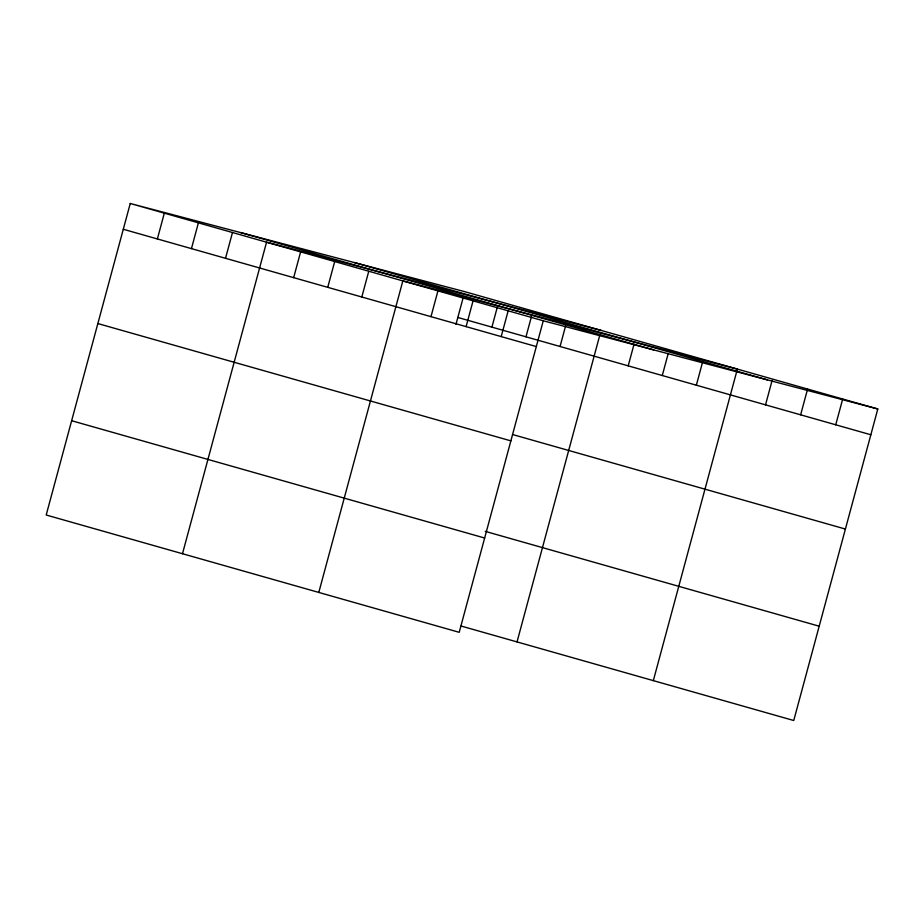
<?xml version="1.0" encoding="UTF-8"?>
<svg xmlns="http://www.w3.org/2000/svg" width="924" height="924" viewBox="0 0 924 924"><rect width="100%" height="100%" fill="white"/><g stroke="black" fill="none" stroke-linecap="round" stroke-linejoin="round"><path stroke-width="1.39" d="M130.249 203.488L46.2 515.014L459.205 632.316L543.266 320.79L130.249 203.488L464.795 291.684L877.8 408.986L793.751 720.512L461.145 626.045M157.369 238.946L164.333 213.167M191.453 248.614L198.406 222.846M225.525 258.293L232.478 232.525M182.49 553.719L266.551 242.203L601.085 330.399M293.67 277.65L300.623 251.882M327.743 287.329L334.696 261.55M361.815 297.008L368.768 271.229M318.792 592.434L402.841 280.908L737.375 369.103L653.326 680.63M430.988 316.655L437.941 290.875M455.971 324.393L463.328 297.112M466.1 326.622L473.053 300.854M491.914 327.131L497.401 306.791M501.201 336.59L508.154 310.822M525.987 336.81L531.473 316.47M560.059 346.488L565.546 326.149M517.024 641.914L599.988 334.465M628.204 365.846L634.06 344.144M662.277 375.525L668.133 353.823M696.35 385.204L702.575 362.139M765.534 404.851L772.118 380.434M800.634 414.818L807.588 389.05M835.735 424.786L842.7 399.018M543.266 320.79L877.8 408.986M354.389 262.578L767.405 379.88M240.656 232.594L653.661 349.896M457.842 317.463L870.847 434.765M123.296 229.268L536.313 346.569M512.808 434.592L845.402 529.059M97.863 323.562L510.868 440.863M485.227 531.358L819.184 626.206M71.645 420.72L484.65 538.022"/></g></svg>
